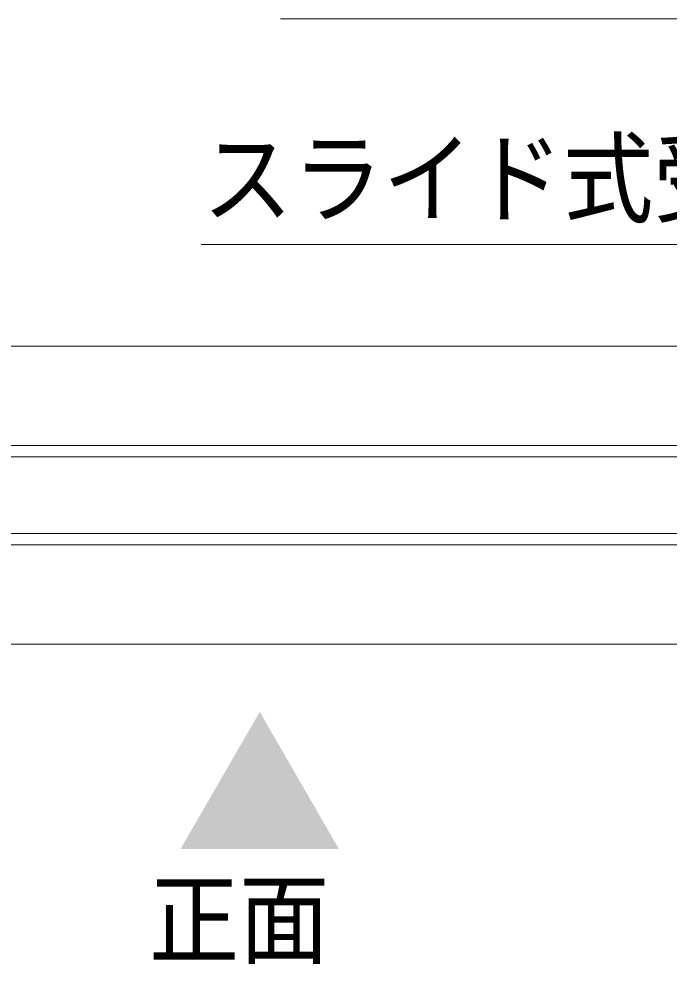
# Model space of a CAD drawing. Units: millimetres, scale not verified. Extents: x -6062 to 6062, y -3045 to 3045.
# Drawn here: x -3110.2 to -2822.1, y 1114.1 to 1532.8 of the extents above; entities that cross this region are included whole.
import ezdxf
from ezdxf.enums import TextEntityAlignment as Align

# ---------------------------------------------------------------- set-up
doc = ezdxf.new("R2010")
doc.units = ezdxf.units.MM
doc.header["$LTSCALE"] = 20
doc.layers.add('0-3_2寸法-3', color=7, linetype='Continuous', lineweight=9)
doc.layers.add('0-4_3一般', color=7, linetype='Continuous', lineweight=9)
doc.styles.add('ＭＳ ゴシック', font='')
doc.styles.get('ＭＳ ゴシック').set_extended_font_data('MS Gothic')

# ---------------------------------------------------------------- blocks, each defined once
blk = doc.blocks.new('グループ-110')
at = {"layer": '0-4_3一般'}
for p, q in [((-59990, 26876.9), (11350, 26876.9)), ((-59990, 26876.9), (11350, 26876.9)), ((-59990, 25996.9), (11350, 25996.9)), ((-59990, 25116.9), (11350, 25116.9))]:
    blk.add_line(p, q, dxfattribs=at)
for points in [[(-59990, 26876.9), (-59990, 27756.9), (11350, 27756.9), (11350, 26876.9)], [(-59990, 25116.9), (-59990, 25996.9), (11350, 25996.9), (11350, 25116.9)]]:
    blk.add_lwpolyline(points, dxfattribs=at)
blk.add_lwpolyline([(-12638, 26096.9), (-36002, 26096.9), (-36002, 26776.9), (-12638, 26776.9)], close=True, dxfattribs=at)
blk = doc.blocks.new('グループ-111')
at = {"layer": '0-4_3一般'}
blk.add_blockref('グループ-110', (0, 0), dxfattribs=at)

msp = doc.modelspace()

# ---------------------------------------------------------------- linework, layer by layer
at = {"layer": '0-3_2寸法-3'}
for points in [[(-2453.2, 1321.76), (-2575.07, 1532.84), (-2994.3, 1532.84)], [(-2558.5, 1321.84), (-2622.59, 1432.84), (-3029.47, 1432.84)]]:
    msp.add_lwpolyline(points, dxfattribs=at)
msp.add_solid([(-2968.43, 1165.1), (-3003.5, 1225.84), (-3038.57, 1165.1)], dxfattribs=at)

# ---------------------------------------------------------------- block references
at = {"layer": '0-4_3一般', "xscale": 0.05, "yscale": 0.05}
msp.add_blockref('グループ-111', (-1787.5, 0), dxfattribs=at)

# ---------------------------------------------------------------- texts
at = {"layer": '0-3_2寸法-3', "style": 'ＭＳ ゴシック', "width": 0.9}
for s, p in [('スライド式受け金具', (-3028.89, 1436.19)), ('正面', (-3052.58, 1107.86))]:
    msp.add_text(s, height=32.55, dxfattribs=at).set_placement(p, align=Align.BOTTOM_LEFT)

doc.saveas('drawing.dxf')
